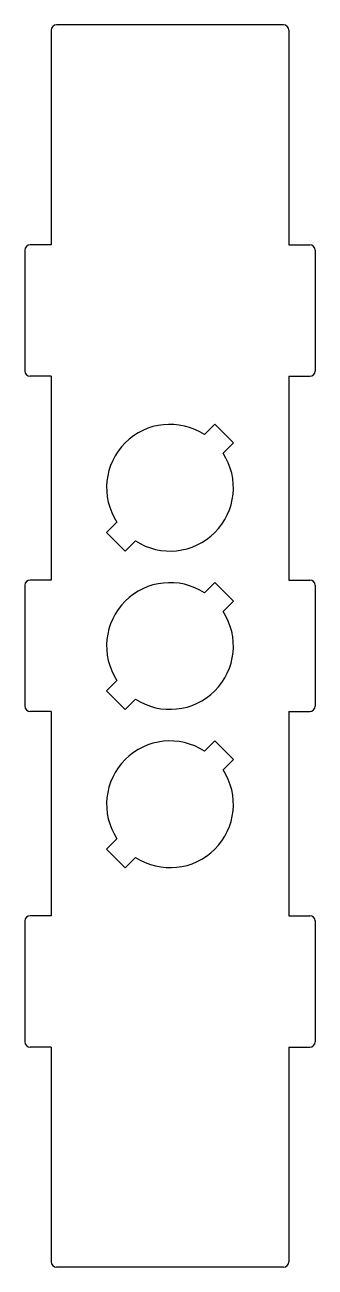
# Model space of a CAD drawing. Header units: millimetres. Extents: x -310 to -255, y 9 to 245.
import ezdxf

# ---------------------------------------------------------------- set-up
doc = ezdxf.new("R2010")
doc.units = ezdxf.units.MM
doc.layers.add('BUTTONS', color=1, linetype='Continuous')

msp = doc.modelspace()

# ---------------------------------------------------------------- linework, layer by layer
at = {"color": 7, "linetype": 'Continuous'}
for p, q in [((-305, 243.7), (-305, 203)), ((-261, 244.7), (-304, 244.7)), ((-260, 243.7), (-260, 203)), ((-305, 203), (-309, 203)), ((-260, 203), (-256, 203)), ((-310, 202), (-310, 179.1)), ((-255, 202), (-255, 179.1)), ((-305, 178.1), (-309, 178.1)), ((-305, 178.1), (-305, 139.5)), ((-260, 178.1), (-256, 178.1)), ((-260, 178.1), (-260, 139.5)), ((-305, 139.5), (-309, 139.5)), ((-260, 139.5), (-256, 139.5)), ((-310, 138.5), (-310, 115.6)), ((-255, 138.5), (-255, 115.6)), ((-305, 114.6), (-309, 114.6)), ((-305, 114.6), (-305, 75.9)), ((-260, 114.6), (-256, 114.6)), ((-260, 114.6), (-260, 75.9)), ((-305, 75.9), (-309, 75.9)), ((-260, 75.9), (-256, 75.9)), ((-310, 74.9), (-310, 52)), ((-255, 74.9), (-255, 52)), ((-305, 51), (-309, 51)), ((-305, 51), (-305, 10.3)), ((-260, 51), (-256, 51)), ((-260, 51), (-260, 10.3)), ((-261, 9.3), (-304, 9.3))]:
    msp.add_line(p, q, dxfattribs=at)
for centre, start, end in [((-304, 243.7), 90, 180), ((-261, 243.7), 0, 90), ((-309, 202), 90, 180), ((-256, 202), 0, 90), ((-309, 179.1), 180, 270), ((-256, 179.1), 270, 0), ((-309, 138.5), 90, 180), ((-256, 138.5), 0, 90), ((-309, 115.6), 180, 270), ((-256, 115.6), 270, 0), ((-309, 74.9), 90, 180), ((-256, 74.9), 0, 90), ((-309, 52), 180, 270), ((-256, 52), 270, 0), ((-304, 10.3), 180, 270), ((-261, 10.3), 270, 0)]:
    msp.add_arc(centre, 1, start, end, dxfattribs=at)
at = {"layer": 'BUTTONS'}
for points in [[(-275.97, 167.07, 0.809427), (-292.57, 150.47), (-294.52, 148.51), (-290.99, 144.98), (-289.03, 146.93, 0.809427), (-272.43, 163.53), (-270.48, 165.49), (-274.01, 169.02)], [(-275.97, 137.07, 0.809427), (-292.57, 120.47), (-294.52, 118.51), (-290.99, 114.98), (-289.03, 116.93, 0.809427), (-272.43, 133.53), (-270.48, 135.49), (-274.01, 139.02)], [(-275.97, 107.07, 0.809427), (-292.57, 90.47), (-294.52, 88.51), (-290.99, 84.98), (-289.03, 86.93, 0.809427), (-272.43, 103.53), (-270.48, 105.49), (-274.01, 109.02)]]:
    msp.add_lwpolyline(points, format="xyb", close=True, dxfattribs=at)

doc.saveas('drawing.dxf')
